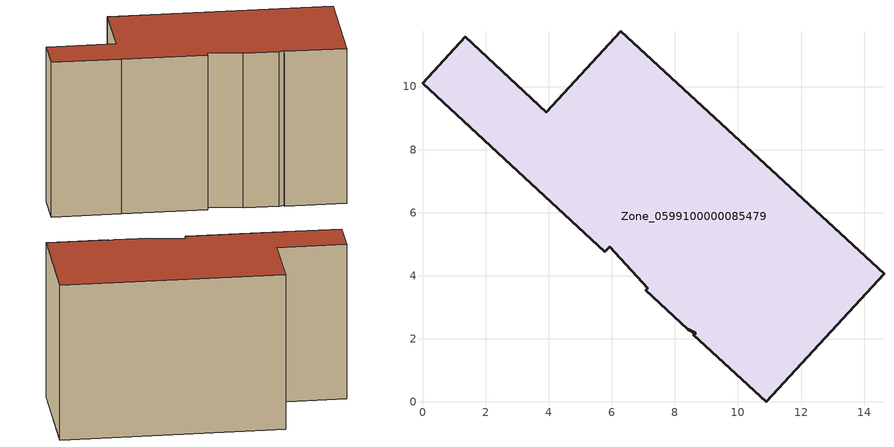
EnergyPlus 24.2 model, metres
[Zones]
Zone_0599100000085479
 floor ground (C_G): 8.4,2.31 7.08,3.54 7.14,3.61 5.93,4.92 5.77,4.76 2.59,7.72 0,10.11 1.35,11.58 3.93,9.19 6.29,11.76 14.63,4.06 10.89,0 8.59,2.14 8.67,2.19 z0
 wall outside (C_F): 3.93,9.19 1.35,11.58 0,10.11 2.59,7.72 5.77,4.76 5.93,4.92 7.14,3.61 7.08,3.54 8.4,2.31 8.67,2.19 8.59,2.14 10.89,0 14.63,4.06 6.29,11.76 3.93,9.19 z0:8.36
 roof outside (C_R): 5.93,4.92 7.14,3.61 7.08,3.54 8.4,2.31 8.67,2.19 8.59,2.14 10.89,0 14.63,4.06 6.29,11.76 3.93,9.19 1.35,11.58 0,10.11 2.59,7.72 5.77,4.76 z8.36
[BUILDING]
Pand.0599100000085479: North Axis=0; Terrain=City; Loads Convergence Tolerance Value=0.04; Temperature Convergence Tolerance Value=0.4; Solar Distribution=FullExterior; Maximum Number of Warmup Days=25; Minimum Number of Warmup Days=1
[Site:Location]
Rotterdam.The.Hague.AP_ZH_NLD Design_Conditions: Latitude=51.96; Longitude=4.45; Time Zone=1; Elevation=-4.5
[SITE:GROUNDTEMPERATURE:BUILDINGSURFACE]
18, 18, 18, 18, 18, 18, 18, 18, 18, 18, 18, 18
[MATERIAL] Thermal Absorptance=0.9; Solar Absorptance=0.7; Visible Absorptance=0.7
Name | Roughness | Thickness | Conductivity | Density | Specific Heat
G.TC.1975-1991 | MediumSmooth | 0.15 | 0.288461 | 540 | 1210
F.TC.1975-1991 | Rough | 0.3 | 0.230769 | 1920 | 840
R.TC.1975-1991 | MediumRough | 0.2 | 0.153846 | 1500 | 1000
[CONSTRUCTION]
C_G: G.TC.1975-1991
C_F: F.TC.1975-1991
C_R: R.TC.1975-1991
[ZONE]
Zone_0599100000085479: Type=1; Multiplier=1; Ceiling Height=Autocalculate; Volume=Autocalculate; Floor Area=autocalculate; Part of Total Floor Area=Yes
[ZONEINFILTRATION:DESIGNFLOWRATE]
Infil_Zone_0599100000085479: Zone or ZoneList or Space or SpaceList=Zone_0599100000085479; Schedule=AlwaysOn; Design Flow Rate Calculation Method=Flow/Area; Flow Rate per Floor Area=0.003; Constant Term Coefficient=1; Temperature Term Coefficient=0; Velocity Term Coefficient=0; Velocity Squared Term Coefficient=0
[HVACTEMPLATE:ZONE:IDEALLOADSAIRSYSTEM]
Zone_0599100000085479: Maximum Heating Supply Air Temperature=50; Minimum Cooling Supply Air Temperature=13; Maximum Heating Supply Air Humidity Ratio=0.0156; Minimum Cooling Supply Air Humidity Ratio=0.0077; Heating Limit=NoLimit; Cooling Limit=NoLimit; Dehumidification Control Type=ConstantSensibleHeatRatio; Cooling Sensible Heat Ratio=0.7; Dehumidification Setpoint=60; Humidification Control Type=None; Humidification Setpoint=30; Outdoor Air Method=None; Outdoor Air Flow Rate per Person=0.00944; Outdoor Air Flow Rate per Zone Floor Area=0; Outdoor Air Flow Rate per Zone=0; Demand Controlled Ventilation Type=None; Outdoor Air Economizer Type=NoEconomizer; Heat Recovery Type=None; Sensible Heat Recovery Effectiveness=0.7; Latent Heat Recovery Effectiveness=0.65
[ZONECONTROL:THERMOSTAT]
ThermostatControl_Zone_0599100000085479: Zone or ZoneList=Zone_0599100000085479; Control Type Schedule=DualSetpointControlType; Control 1=Thermostat_Zone_0599100000085479; Temperature Difference Between Cutout And Setpoint=0
[THERMOSTATSETPOINT:DUALSETPOINT]
Thermostat_Zone_0599100000085479: Heating Setpoint Temperature Schedule=HeatingSetpoint_Zone_0599100000085479; Cooling Setpoint Temperature Schedule=CoolingSetpoint_Zone_0599100000085479
[SCHEDULE:COMPACT]
HeatingSetpoint_Zone_0599100000085479: Through: 12/31, For: AllDays, Until: 24:00, 21
CoolingSetpoint_Zone_0599100000085479: Through: 12/31, For: AllDays, Until: 24:00, 24
DualSetpointControlType: Through: 12/31, For: AllDays, Until: 24:00, 4
AlwaysOn: Through: 12/31, For: AllDays, Until: 24:00, 1
